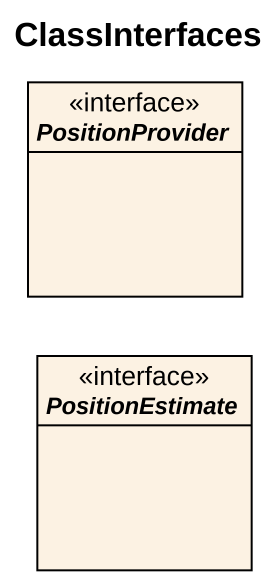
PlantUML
@startuml
title ClassInterfaces
hide circle
hide empty members
interface PositionProvider <<interface>>
interface PositionEstimate <<interface>>
@enduml
